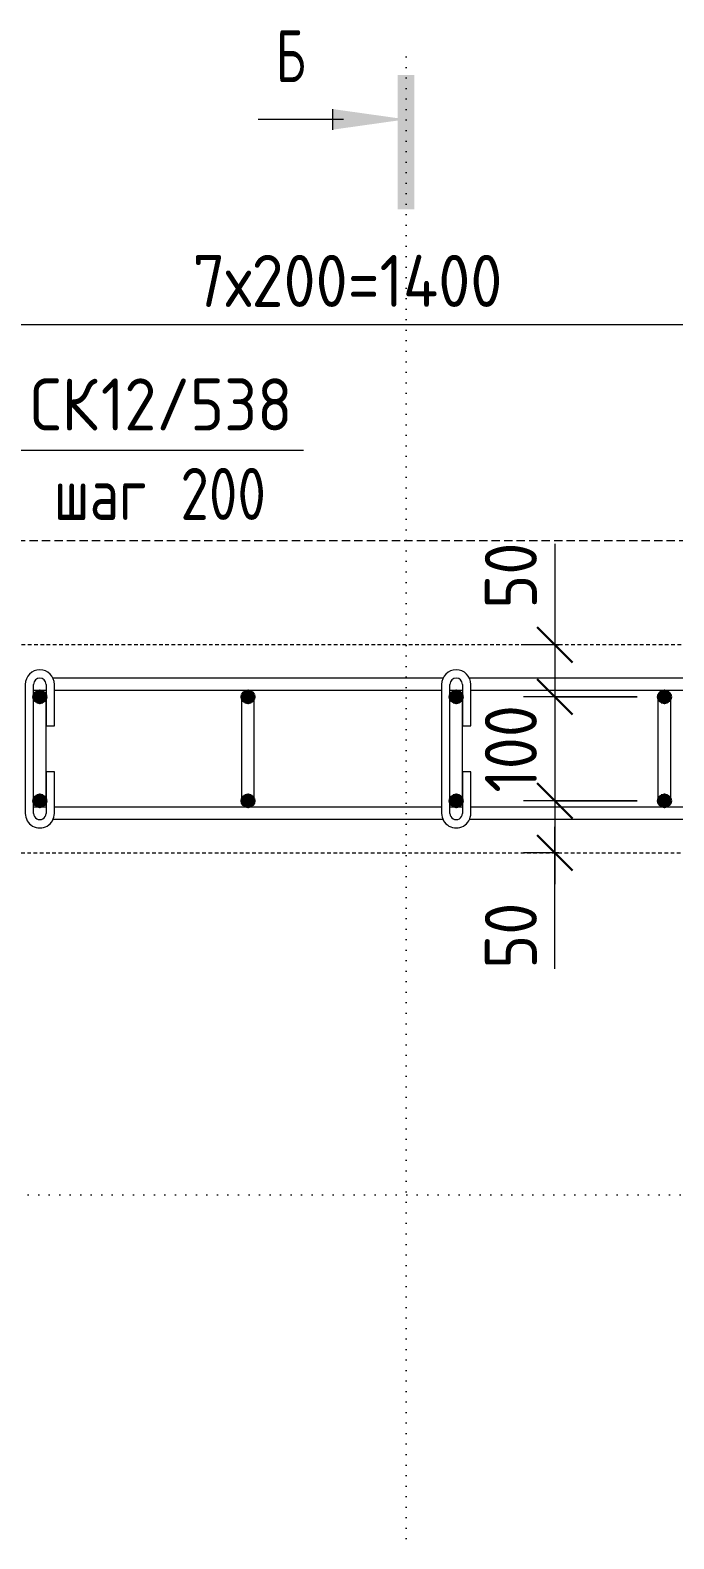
# Model space of a CAD drawing. Header units: millimetres. Extents: x -35709 to -15218, y -2926 to 78616.
# Drawn here: x -31119 to -30501, y 77166 to 78616 of the extents above; entities that cross this region are included whole.
import ezdxf

# ---------------------------------------------------------------- set-up
doc = ezdxf.new("R2010")
doc.units = ezdxf.units.MM
for name, pattern in [('01 Штриховая _4 мм_', [6, 3.5, -2.5]), ('01 Штриховая _8 мм_', [12, 8, -4]), ('04 Пунктир 10мм', [10, 0, -10])]:
    doc.linetypes.add(name, pattern=pattern)
for name, color, linetype, lineweight in [('AA_Dim', 7, 'Continuous', 9), ('AA_Dim-20', 7, 'Continuous', 9), ('AA_Oformlenie', 7, 'Continuous', 9), ('AA_Razrez', 7, 'Continuous', 9), ('AA_Vinoska', 7, 'Continuous', 9), ('KR_Armatura', 7, 'Continuous', 20), ('KR_Armatura_Tonkie', 7, 'Continuous', 20)]:
    doc.layers.add(name, color=color, linetype=linetype, lineweight=lineweight)
doc.layers.add('AF_Stena_Опалубка', color=7, linetype='Continuous', lineweight=20, true_color=0x0063c6)
doc.layers.add('KR_Fundament', color=7, linetype='Continuous', lineweight=20, true_color=0x804000)
doc.styles.add('ISOCPEUR', font='isocpeur.TTF', dxfattribs={"width": 0.7, "height": 50})
doc.styles.add('ISOCPEUR_1', font='isocpeur.TTF', dxfattribs={"width": 0.9, "height": 50})
doc.styles.add('ISOCPEUR_2', font='isocpeur.TTF', dxfattribs={"width": 0.8, "height": 50})
doc.dimstyles.new('00_Точн_3_знака__прозр_', dxfattribs={"dimscale": 304.8, "dimtxt": 50.137748, "dimasz": 0.111549, "dimexe": 0.098425, "dimexo": 0.065617, "dimgap": 0.006562, "dimtad": 1, "dimdec": 3, "dimrnd": 0.001, "dimdsep": 46, "dimtxsty": 'ISOCPEUR_1', "dimblk1": 'OBLIQUE', "dimblk2": 'OBLIQUE', "dimsah": 1, "dimcen": 0.09, "dimdle": 0.098425, "dimazin": 0, "dimtfac": 1, "dimtdec": 4, "dimtix": 1, "dimtmove": 0, "dimatfit": 3, "dimfxl": 1, "dimtvp": 1, "dimtolj": 1, "dimtzin": 0, "dimlwd": 18, "dimlwe": 18, "dimarcsym": 2})
doc.dimstyles.new('00_Точн_3_знака__прозр__1', dxfattribs={"dimscale": 304.8, "dimtxt": 50.137748, "dimasz": 0.111549, "dimexe": 0.098425, "dimexo": 0.065617, "dimgap": 0.006562, "dimtad": 1, "dimdec": 3, "dimrnd": 0.001, "dimdsep": 46, "dimtxsty": 'ISOCPEUR_1', "dimblk1": 'OBLIQUE', "dimblk2": 'OBLIQUE', "dimsah": 1, "dimcen": 0.09, "dimdle": 0.098425, "dimazin": 0, "dimtfac": 1, "dimtdec": 4, "dimtix": 1, "dimtmove": 1, "dimatfit": 3, "dimfxl": 1, "dimtvp": 1, "dimtolj": 1, "dimtzin": 0, "dimlwd": 18, "dimlwe": 18, "dimarcsym": 2})

# ---------------------------------------------------------------- blocks, each defined once
blk = doc.blocks.new('079_Шпилька _ЭлУзла_ - d8 А240-3884576-План армирования стен')
at = {"layer": 'AA_Oformlenie'}
for p, q in [((40, 14), (0, 14)), ((0, 6), (40, 6)), ((40, 6), (40, 14)), ((124, 14), (84, 14)), ((84, 14), (84, 6)), ((84, 6), (124, 6)), ((124, -6), (0, -6)), ((0, -14), (124, -14))]:
    blk.add_line(p, q, dxfattribs=at)
for centre, radius, start, end in [((0, 0), 14, 90, 270), ((0, 0), 6, 90, 270), ((124, 0), 14, 270, 90), ((124, 0), 6, 270, 90)]:
    blk.add_arc(centre, radius, start, end, dxfattribs=at)
blk = doc.blocks.new('Разрез - Номер узла_ спереди-394134-План армирования стен')
at = {"layer": 'AA_Razrez'}
for points in [[(7.329, 0.404), (7.329, -0.394), (0.873, -0.394), (0.873, 0.404)], [(3.497, -3.533), (2.503, -3.533), (3, 0)]]:
    blk.add_hatch(color=256, dxfattribs=at).paths.add_polyline_path(points)
for p, q in [((2.503, -3.533), (3.497, -3.533)), ((3, -3), (3, -7.096))]:
    blk.add_line(p, q, dxfattribs=at)
blk = doc.blocks.new('DIMBLOCK5-План армирования стен')
at = {"layer": 'AA_Dim-20', "color": 30, "lineweight": 18, "true_color": 0xff8000, "transparency": 16777216}
for p, q in [((-31630.1, 78332.6), (-31630.1, 78362.6)), ((-31510.1, 78332.6), (-31510.1, 78362.6)), ((-30110.1, 78332.6), (-30110.1, 78362.6)), ((-31630.1, 78332.6), (-31630.1, 78001)), ((-30110.1, 78332.6), (-31510.1, 78332.6)), ((-31510.1, 78332.6), (-31510.1, 78001)), ((-30110.1, 78332.6), (-30110.1, 78001))]:
    blk.add_line(p, q, dxfattribs=at)
at = {"layer": 'AA_Dim-20', "color": 30, "lineweight": 30, "true_color": 0xff8000, "transparency": 16777216}
for p, q in [((-31630.1, 78332.6), (-31613.1, 78349.6)), ((-31510.1, 78332.6), (-31493.1, 78349.6)), ((-30110.1, 78332.6), (-30093.1, 78349.6)), ((-31630.1, 78332.6), (-31647.1, 78315.6)), ((-31510.1, 78332.6), (-31527.1, 78315.6)), ((-30110.1, 78332.6), (-30127.1, 78315.6))]:
    blk.add_line(p, q, dxfattribs=at)
at = {"layer": 'AA_Dim-20', "color": 0, "lineweight": 18, "transparency": 16777216, "insert": (-30963.3, 78399.8), "char_height": 50, "width": 367.803, "attachment_point": 1, "line_spacing_factor": 1.135194, "style": 'ISOCPEUR_1'}
blk.add_mtext('7х200=1400', dxfattribs=at)
blk = doc.blocks.new('_None')
blk = doc.blocks.new('DIMBLOCK22-План армирования стен')
at = {"layer": 'AA_Dim-20', "color": 30, "lineweight": 18, "true_color": 0xff8000, "transparency": 16777216}
for p, q in [((-30615.4, 78122.1), (-30615.4, 78039.7)), ((-30615.4, 78055), (-30615.4, 77975)), ((-30615.4, 78039.7), (-30615.4, 78000)), ((-30611.4, 78025), (-30645.4, 78025)), ((-30615.4, 78025), (-30611.4, 78025)), ((-30536.1, 77975), (-30645.4, 77975)), ((-30615.4, 77975), (-30536.1, 77975))]:
    blk.add_line(p, q, dxfattribs=at)
at = {"layer": 'AA_Dim-20', "color": 30, "lineweight": 30, "true_color": 0xff8000, "transparency": 16777216}
for p, q in [((-30615.4, 78025), (-30632.4, 78042)), ((-30615.4, 78025), (-30598.4, 78008)), ((-30615.4, 77975), (-30632.4, 77992)), ((-30615.4, 77975), (-30598.4, 77958))]:
    blk.add_line(p, q, dxfattribs=at)
at = {"layer": 'AA_Dim-20', "color": 0, "lineweight": 18, "transparency": 16777216, "insert": (-30682.6, 78059.7), "char_height": 50, "width": 74.923, "attachment_point": 1, "rotation": 90, "line_spacing_factor": 1.135194, "style": 'ISOCPEUR_1'}
blk.add_mtext('50', dxfattribs=at)
blk = doc.blocks.new('_Oblique')
at = {"color": 0, "linetype": 'ByBlock', "lineweight": -2}
blk.add_line((-0.5, -0.5), (0.5, 0.5), dxfattribs=at)
blk = doc.blocks.new('DIMBLOCK23-План армирования стен')
at = {"layer": 'AA_Dim-20', "color": 30, "lineweight": 30, "true_color": 0xff8000, "transparency": 16777216}
for p, q in [((-30615.4, 77975), (-30632.4, 77992)), ((-30615.4, 77975), (-30598.4, 77958)), ((-30615.4, 77875), (-30632.4, 77892)), ((-30615.4, 77875), (-30598.4, 77858))]:
    blk.add_line(p, q, dxfattribs=at)
at = {"layer": 'AA_Dim-20', "color": 30, "lineweight": 18, "true_color": 0xff8000, "transparency": 16777216}
for p, q in [((-30536.1, 77975), (-30645.4, 77975)), ((-30615.4, 77975), (-30615.4, 77875)), ((-30615.4, 77975), (-30536.1, 77975)), ((-30536.1, 77875), (-30645.4, 77875)), ((-30615.4, 77875), (-30536.1, 77875))]:
    blk.add_line(p, q, dxfattribs=at)
at = {"layer": 'AA_Dim-20', "color": 0, "lineweight": 18, "transparency": 16777216, "insert": (-30682.6, 77882.9), "char_height": 50, "width": 101.032, "attachment_point": 1, "rotation": 90, "line_spacing_factor": 1.135194, "style": 'ISOCPEUR_1'}
blk.add_mtext('100', dxfattribs=at)
blk = doc.blocks.new('DIMBLOCK24-План армирования стен')
at = {"layer": 'AA_Dim-20', "color": 30, "lineweight": 30, "true_color": 0xff8000, "transparency": 16777216}
for p, q in [((-30615.4, 77875), (-30632.4, 77892)), ((-30615.4, 77875), (-30598.4, 77858)), ((-30615.4, 77825), (-30632.4, 77842)), ((-30615.4, 77825), (-30598.4, 77808))]:
    blk.add_line(p, q, dxfattribs=at)
at = {"layer": 'AA_Dim-20', "color": 30, "lineweight": 18, "true_color": 0xff8000, "transparency": 16777216}
for p, q in [((-30536.1, 77875), (-30645.4, 77875)), ((-30615.4, 77875), (-30615.4, 77795)), ((-30615.4, 77875), (-30536.1, 77875)), ((-30615.4, 77796.1), (-30615.4, 77850)), ((-30611.4, 77825), (-30645.4, 77825)), ((-30615.4, 77825), (-30611.4, 77825)), ((-30615.4, 77713.6), (-30615.4, 77796.1))]:
    blk.add_line(p, q, dxfattribs=at)
at = {"layer": 'AA_Dim-20', "color": 0, "lineweight": 18, "transparency": 16777216, "insert": (-30682.6, 77713.6), "char_height": 50, "width": 74.923, "attachment_point": 1, "rotation": 90, "line_spacing_factor": 1.135194, "style": 'ISOCPEUR_1'}
blk.add_mtext('50', dxfattribs=at)
blk = doc.blocks.new('042_М_Арматуры - Диам длина поз _ Шаг-2260295-План армирования стен')
at = {"layer": 'AA_Vinoska'}
blk.add_line((-7, 0), (7, 0), dxfattribs=at)

msp = doc.modelspace()

# ---------------------------------------------------------------- hatches: boundary and pattern name
at = {"layer": 'KR_Armatura', "lineweight": 35}
h = msp.add_hatch(color=256, dxfattribs=at)
edge = h.paths.add_edge_path()
edge.add_arc((-31110.0616, 77975), 6, 0, 360)
for points in [[(-31113.0616, 77969.8038), (-31107.0616, 77969.8038), (-31104.0616, 77975), (-31107.0616, 77980.1962), (-31113.0616, 77980.1962), (-31116.0616, 77975)], [(-30913.0616, 77969.8038), (-30907.0616, 77969.8038), (-30904.0616, 77975), (-30907.0616, 77980.1962), (-30913.0616, 77980.1962), (-30916.0616, 77975)], [(-30713.0616, 77969.8038), (-30707.0616, 77969.8038), (-30704.0616, 77975), (-30707.0616, 77980.1962), (-30713.0616, 77980.1962), (-30716.0616, 77975)], [(-30513.0616, 77969.8038), (-30507.0616, 77969.8038), (-30504.0616, 77975), (-30507.0616, 77980.1962), (-30513.0616, 77980.1962), (-30516.0616, 77975)], [(-31113.0616, 77869.8038), (-31107.0616, 77869.8038), (-31104.0616, 77875), (-31107.0616, 77880.1962), (-31113.0616, 77880.1962), (-31116.0616, 77875)], [(-30913.0616, 77869.8038), (-30907.0616, 77869.8038), (-30904.0616, 77875), (-30907.0616, 77880.1962), (-30913.0616, 77880.1962), (-30916.0616, 77875)], [(-30713.0616, 77869.8038), (-30707.0616, 77869.8038), (-30704.0616, 77875), (-30707.0616, 77880.1962), (-30713.0616, 77880.1962), (-30716.0616, 77875)], [(-30513.0616, 77869.8038), (-30507.0616, 77869.8038), (-30504.0616, 77875), (-30507.0616, 77880.1962), (-30513.0616, 77880.1962), (-30516.0616, 77875)]]:
    msp.add_hatch(color=256, dxfattribs=at).paths.add_polyline_path(points)
h = msp.add_hatch(color=256, dxfattribs=at)
edge = h.paths.add_edge_path()
edge.add_arc((-30910.0616, 77975), 6, 0, 360)
h = msp.add_hatch(color=256, dxfattribs=at)
edge = h.paths.add_edge_path()
edge.add_arc((-30710.0616, 77975), 6, 0, 360)
h = msp.add_hatch(color=256, dxfattribs=at)
edge = h.paths.add_edge_path()
edge.add_arc((-30510.0616, 77975), 6, 0, 360)
h = msp.add_hatch(color=256, dxfattribs=at)
edge = h.paths.add_edge_path()
edge.add_arc((-31110.0616, 77875), 6, 0, 360)
h = msp.add_hatch(color=256, dxfattribs=at)
edge = h.paths.add_edge_path()
edge.add_arc((-30910.0616, 77875), 6, 0, 360)
h = msp.add_hatch(color=256, dxfattribs=at)
edge = h.paths.add_edge_path()
edge.add_arc((-30710.0616, 77875), 6, 0, 360)
h = msp.add_hatch(color=256, dxfattribs=at)
edge = h.paths.add_edge_path()
edge.add_arc((-30510.0616, 77875), 6, 0, 360)

# ---------------------------------------------------------------- linework, layer by layer
at = {"layer": 'AA_Razrez', "color": 7, "linetype": '04 Пунктир 10мм', "true_color": 0xffffff}
for p, q in [((-30758.2915, 78590.0819), (-30758.2915, 75583.0699)), ((-29111.3287, 77496.3546), (-35325.5508, 77496.3546))]:
    msp.add_line(p, q, dxfattribs=at)
at = {"layer": 'AF_Stena_Опалубка', "linetype": '01 Штриховая _4 мм_'}
for p, q in [((-29960.0616, 78025), (-31880.0616, 78025)), ((-31680.0616, 77825), (-29960.0616, 77825))]:
    msp.add_line(p, q, dxfattribs=at)
at = {"layer": 'KR_Armatura', "lineweight": 35}
for p, q in [((-31113.0616, 77980.1962), (-31116.0616, 77975)), ((-31116.0616, 77975), (-31113.0616, 77969.8038)), ((-31107.0616, 77980.1962), (-31113.0616, 77980.1962)), ((-31104.0616, 77975), (-31107.0616, 77980.1962)), ((-31107.0616, 77969.8038), (-31104.0616, 77975)), ((-30913.0616, 77980.1962), (-30916.0616, 77975)), ((-30916.0616, 77975), (-30913.0616, 77969.8038)), ((-30907.0616, 77980.1962), (-30913.0616, 77980.1962)), ((-30904.0616, 77975), (-30907.0616, 77980.1962)), ((-30907.0616, 77969.8038), (-30904.0616, 77975)), ((-30713.0616, 77980.1962), (-30716.0616, 77975)), ((-30716.0616, 77975), (-30713.0616, 77969.8038)), ((-30707.0616, 77980.1962), (-30713.0616, 77980.1962)), ((-30704.0616, 77975), (-30707.0616, 77980.1962)), ((-30707.0616, 77969.8038), (-30704.0616, 77975)), ((-30513.0616, 77980.1962), (-30516.0616, 77975)), ((-30516.0616, 77975), (-30513.0616, 77969.8038)), ((-30507.0616, 77980.1962), (-30513.0616, 77980.1962)), ((-30504.0616, 77975), (-30507.0616, 77980.1962)), ((-30507.0616, 77969.8038), (-30504.0616, 77975)), ((-31113.0616, 77969.8038), (-31107.0616, 77969.8038)), ((-30913.0616, 77969.8038), (-30907.0616, 77969.8038)), ((-30713.0616, 77969.8038), (-30707.0616, 77969.8038)), ((-30513.0616, 77969.8038), (-30507.0616, 77969.8038)), ((-31113.0616, 77880.1962), (-31116.0616, 77875)), ((-31116.0616, 77875), (-31113.0616, 77869.8038)), ((-31107.0616, 77880.1962), (-31113.0616, 77880.1962)), ((-31113.0616, 77869.8038), (-31107.0616, 77869.8038)), ((-31104.0616, 77875), (-31107.0616, 77880.1962)), ((-31107.0616, 77869.8038), (-31104.0616, 77875)), ((-30913.0616, 77880.1962), (-30916.0616, 77875)), ((-30916.0616, 77875), (-30913.0616, 77869.8038)), ((-30907.0616, 77880.1962), (-30913.0616, 77880.1962)), ((-30913.0616, 77869.8038), (-30907.0616, 77869.8038)), ((-30904.0616, 77875), (-30907.0616, 77880.1962)), ((-30907.0616, 77869.8038), (-30904.0616, 77875)), ((-30713.0616, 77880.1962), (-30716.0616, 77875)), ((-30716.0616, 77875), (-30713.0616, 77869.8038)), ((-30707.0616, 77880.1962), (-30713.0616, 77880.1962)), ((-30713.0616, 77869.8038), (-30707.0616, 77869.8038)), ((-30704.0616, 77875), (-30707.0616, 77880.1962)), ((-30707.0616, 77869.8038), (-30704.0616, 77875)), ((-30513.0616, 77880.1962), (-30516.0616, 77875)), ((-30516.0616, 77875), (-30513.0616, 77869.8038)), ((-30507.0616, 77880.1962), (-30513.0616, 77880.1962)), ((-30513.0616, 77869.8038), (-30507.0616, 77869.8038)), ((-30504.0616, 77875), (-30507.0616, 77880.1962)), ((-30507.0616, 77869.8038), (-30504.0616, 77875))]:
    msp.add_line(p, q, dxfattribs=at)
for centre in [(-31110.0616, 77975), (-30910.0616, 77975), (-30710.0616, 77975), (-30510.0616, 77975), (-31110.0616, 77875), (-30910.0616, 77875), (-30710.0616, 77875), (-30510.0616, 77875)]:
    msp.add_circle(centre, 6, dxfattribs=at)
at = {"layer": 'KR_Armatura_Tonkie'}
for p, q in [((-30722.6002, 77993), (-31097.523, 77993)), ((-30322.6002, 77993), (-30697.523, 77993)), ((-31104.0616, 77981), (-31116.0616, 77981)), ((-31116.0616, 77939), (-31116.0616, 77975)), ((-31104.0616, 77939), (-31104.0616, 77975)), ((-30724.0616, 77981), (-31096.0616, 77981)), ((-30916.0616, 77939), (-30916.0616, 77975)), ((-30904.0616, 77939), (-30904.0616, 77975)), ((-30704.0616, 77981), (-30716.0616, 77981)), ((-30716.0616, 77939), (-30716.0616, 77975)), ((-30704.0616, 77939), (-30704.0616, 77975)), ((-30324.0616, 77981), (-30696.0616, 77981)), ((-30516.0616, 77939), (-30516.0616, 77975)), ((-30504.0616, 77939), (-30504.0616, 77975)), ((-31116.0616, 77911), (-31116.0616, 77939)), ((-31104.0616, 77911), (-31104.0616, 77939)), ((-30916.0616, 77911), (-30916.0616, 77939)), ((-30904.0616, 77911), (-30904.0616, 77939)), ((-30716.0616, 77911), (-30716.0616, 77939)), ((-30704.0616, 77911), (-30704.0616, 77939)), ((-30516.0616, 77911), (-30516.0616, 77939)), ((-30504.0616, 77911), (-30504.0616, 77939)), ((-31116.0616, 77875), (-31116.0616, 77911)), ((-31104.0616, 77875), (-31104.0616, 77911)), ((-30916.0616, 77875), (-30916.0616, 77911)), ((-30904.0616, 77875), (-30904.0616, 77911)), ((-30716.0616, 77875), (-30716.0616, 77911)), ((-30704.0616, 77875), (-30704.0616, 77911)), ((-30516.0616, 77875), (-30516.0616, 77911)), ((-30504.0616, 77875), (-30504.0616, 77911)), ((-31104.0616, 77869), (-31116.0616, 77869)), ((-30722.6002, 77857), (-31097.523, 77857)), ((-30724.0616, 77869), (-31096.0616, 77869)), ((-30704.0616, 77869), (-30716.0616, 77869)), ((-30322.6002, 77857), (-30697.523, 77857)), ((-30324.0616, 77869), (-30696.0616, 77869))]:
    msp.add_line(p, q, dxfattribs=at)
for centre, start, end in [((-31110.0616, 77975), 0, 180), ((-30910.0616, 77975), 0, 180), ((-30710.0616, 77975), 0, 180), ((-30510.0616, 77975), 0, 180), ((-31110.0616, 77875), 180, 0), ((-30910.0616, 77875), 180, 0), ((-30710.0616, 77875), 180, 0), ((-30510.0616, 77875), 180, 0)]:
    msp.add_arc(centre, 6, start, end, dxfattribs=at)
at = {"layer": 'KR_Fundament', "linetype": '01 Штриховая _8 мм_'}
msp.add_line((-29660.0616, 78125), (-34980.0616, 78125), dxfattribs=at)

# ---------------------------------------------------------------- block references
at = {"layer": 'AA_Oformlenie', "rotation": 269.9999999999996}
for p in [(-31110.0616, 77987), (-30710.0616, 77987)]:
    msp.add_blockref('079_Шпилька _ЭлУзла_ - d8 А240-3884576-План армирования стен', p, dxfattribs=at)
at = {"layer": 'AA_Razrez', "xscale": 19.99999999999999, "yscale": 19.99999999999999, "zscale": 19.99999999999999, "rotation": 269.9999999999996}
msp.add_blockref('Разрез - Номер узла_ спереди-394134-План армирования стен', (-30758.2915, 78590.0819), dxfattribs=at)
at = {"layer": 'AA_Vinoska', "xscale": 19.99999999999999, "yscale": 19.99999999999999, "zscale": 19.99999999999999}
msp.add_blockref('042_М_Арматуры - Диам длина поз _ Шаг-2260295-План армирования стен', (-30996.8145, 78212.0667), dxfattribs=at)

# ---------------------------------------------------------------- texts
at = {"layer": 'AA_Razrez', "insert": (-30883.309, 78615.9741), "char_height": 50, "width": 33.670875, "attachment_point": 1, "style": 'ISOCPEUR'}
msp.add_mtext('\\fISOCPEUR|b0|i0|c204|p34|;\\W.7;Б', dxfattribs=at)
at = {"layer": 'AA_Vinoska', "char_height": 50, "attachment_point": 1}
for s, insert, width, style in [('СК', (-31119.2917, 78281.0717), 82.253137, 'ISOCPEUR_1'), ('12/538', (-31051.426, 78281.0717), 222.227775, 'ISOCPEUR_1'), (' 200', (-31000.4733, 78195.0906), 133.4008, 'ISOCPEUR_2'), ('шаг', (-31096.7817, 78195.0906), 116.7257, 'ISOCPEUR_2')]:
    msp.add_mtext(s, dxfattribs=dict(at, insert=insert, width=width, style=style))

# ---------------------------------------------------------------- dimensions: what is measured, and where the dimension line sits
at = {"layer": 'AA_Dim', "color": 30, "lineweight": 18, "true_color": 0xff8000}
dim = msp.add_linear_dim(base=(-31510.0616, 78332.625), p1=(-30110.0616, 77981), p2=(-31510.0616, 77981), text='7х200=1400', dimstyle='00_Точн_3_знака__прозр_', override={"dimpost": '<>', "dimblk1": 'None', "dimblk2": 'None', "dimsah": 1, "dimfxl": 1400}, dxfattribs=at)
dim.commit()
dim.dimension.update_dxf_attribs({"geometry": 'DIMBLOCK5-План армирования стен', "text_midpoint": (-30810.0616, 78359.625)})
for base, p1, p2, picture, middle in [((-30615.4381, 77975), (-30591.3965, 78025), (-30516.0616, 77975), 'DIMBLOCK22-План армирования стен', (-30649.2407, 78097.1515)), ((-30615.4381, 77825), (-30516.0616, 77875), (-30591.3965, 77825), 'DIMBLOCK24-План армирования стен', (-30649.2407, 77751.102))]:
    dim = msp.add_linear_dim(base=base, p1=p1, p2=p2, angle=90, dimstyle='00_Точн_3_знака__прозр__1', override={"dimpost": '<>', "dimfxl": 90.417621}, dxfattribs=at)
    dim.commit()
    dim.dimension.update_dxf_attribs({"geometry": picture, "text_midpoint": middle, "dimtype": 160, "text_rotation": 90})
dim = msp.add_linear_dim(base=(-30615.4381, 77875), p1=(-30516.0616, 77975), p2=(-30516.0616, 77875), angle=90, dimstyle='00_Точн_3_знака__прозр_', override={"dimpost": '<>', "dimfxl": 100}, dxfattribs=at)
dim.commit()
dim.dimension.update_dxf_attribs({"geometry": 'DIMBLOCK23-План армирования стен', "text_midpoint": (-30642.4381, 77925)})

doc.saveas('drawing.dxf')
